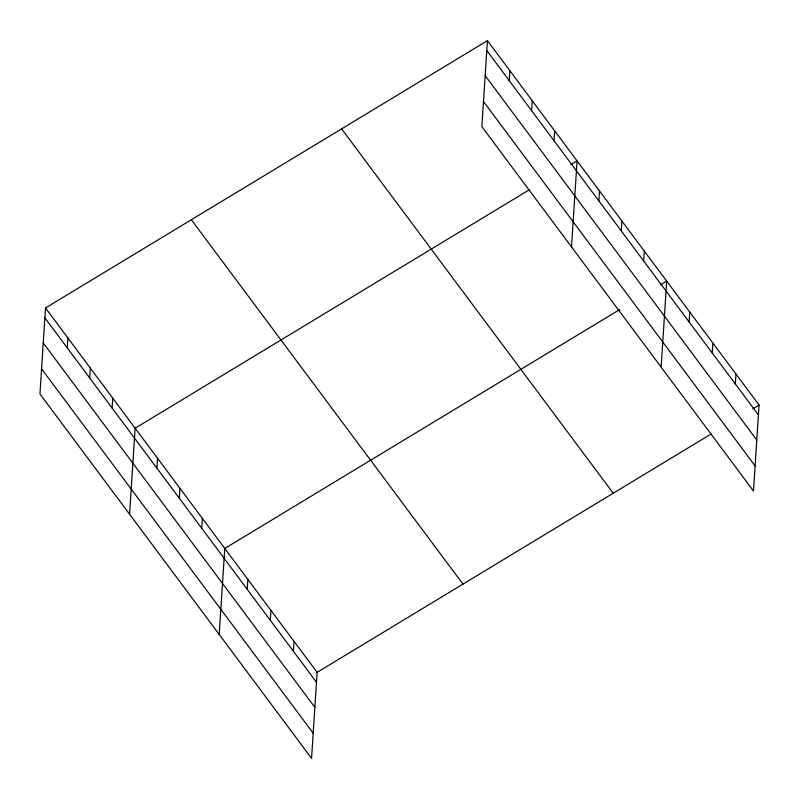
<?xml version="1.0" encoding="UTF-8"?>
<svg xmlns="http://www.w3.org/2000/svg" width="799" height="799" viewBox="0 0 799 799"><rect width="100%" height="100%" fill="white"/><g stroke="black" fill="none" stroke-linecap="round" stroke-linejoin="round"><path stroke-width="1.2" d="M45.513 307.965L39.95 393.977L311.56 758.351L317.123 672.339L45.513 307.965L487.44 40.649L759.05 405.023L753.487 491.035L481.877 126.661L487.44 40.649M67.276 347.925L67.915 338.027M89.688 377.987L90.327 368.089M112.1 408.049L112.739 398.152M129.578 514.216L135.141 428.214L529.158 189.882M156.914 468.164L157.553 458.276M179.316 498.226L179.955 488.339M201.728 528.289L202.367 518.391M219.216 634.466L224.769 548.454L619.824 309.493M247.221 589.322L247.86 579.425M270.302 620.294L270.951 610.396M293.393 651.265L294.032 641.367M509.213 80.609L509.852 70.712M531.615 110.671L532.254 100.774M554.027 140.734L554.666 130.836M571.515 246.901L577.068 160.899L570.826 164.674M598.841 200.849L599.48 190.951M621.252 230.911L621.892 221.013M643.654 260.973L644.294 251.076M661.143 367.141L666.706 281.138L660.453 284.913M689.147 322.007L689.787 312.109M712.239 352.978L712.878 343.081M735.32 383.949L735.959 374.052M317.123 672.339L711.13 434.007M752.798 408.808L759.05 405.023M486.801 50.547L758.411 414.921M485.173 75.665L756.783 440.039M483.505 101.543L755.115 465.917M341.602 128.869L613.213 493.243M191.351 219.755L462.961 584.129M44.874 317.862L316.484 682.236M43.246 342.981L314.856 707.355M41.578 368.858L313.178 733.232"/></g></svg>
